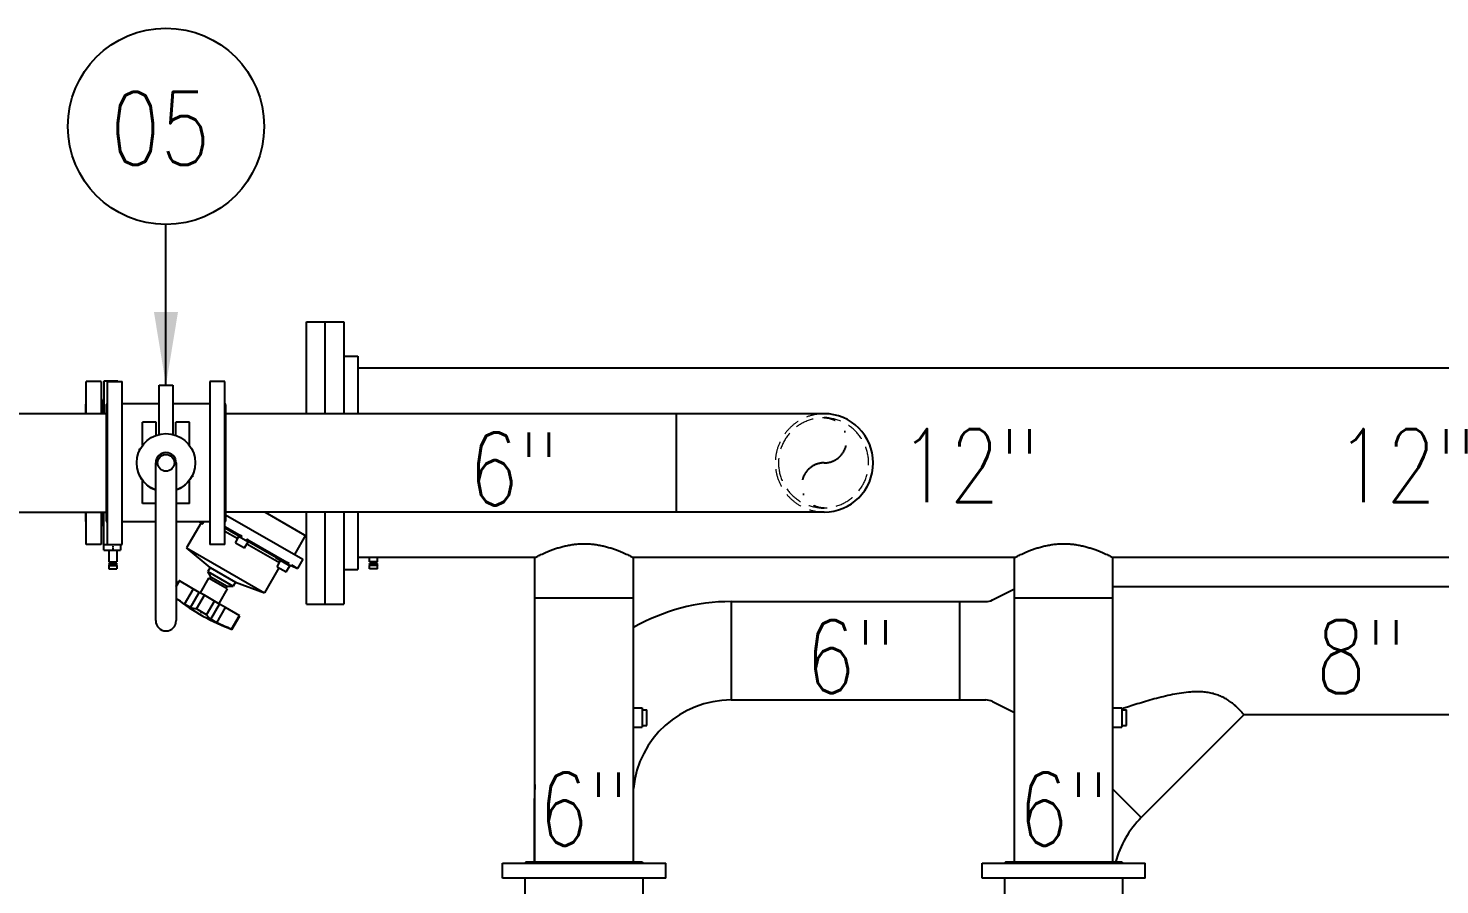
# Model space of a CAD drawing. Header units: millimetres. Extents: x -312439 to 477422, y -331570 to 212570.
# Drawn here: x 362824 to 365239, y 131572 to 133037 of the extents above; entities that cross this region are included whole.
import ezdxf

# ---------------------------------------------------------------- set-up
doc = ezdxf.new("R2010")
doc.units = ezdxf.units.MM
for name, pattern in [('DASHDOT', [25.4, 12.7, -6.35, 0, -6.35]), ('DASHED', [0.75, 0.5, -0.25]), ('HIDDEN', [9.525, 6.35, -3.175])]:
    doc.linetypes.add(name, pattern=pattern)
doc.layers.add('ARCONDTEXTO', color=4, linetype='Continuous')
doc.layers.add('TEXTO FORMATO', color=4, linetype='Continuous')
doc.styles.add('ROMAND', font='ROMAND.SHX')
doc.styles.add('ROMANS', font='romans.shx', dxfattribs={"height": 187.5})
doc.dimstyles.new('1-50 (MILIMETRO)', dxfattribs={"dimscale": 0, "dimtxt": 125, "dimasz": 125, "dimexe": 100, "dimexo": 100, "dimgap": 50, "dimtad": 0, "dimdec": 0, "dimzin": 0, "dimdsep": 46, "dimtxsty": 'ROMAND', "dimcen": -390, "dimclrd": 1, "dimclre": 1, "dimclrt": 3, "dimadec": 0, "dimazin": 0, "dimtfac": 1, "dimtdec": 0, "dimtix": 1, "dimtmove": 2, "dimatfit": 2, "dimfxl": 1, "dimtvp": 1, "dimtolj": 1, "dimtzin": 0, "dimarcsym": 0})

msp = doc.modelspace()

# ---------------------------------------------------------------- linework, layer by layer
at = {"color": 4, "linetype": 'Continuous', "extrusion": (0, 1, 0)}
for p, q in [((363300.656, 132377.627), (363300.656, 132534.977)), ((363300.656, 132534.977), (363364.256, 132534.977)), ((363332.456, 132377.627), (363332.456, 132534.977)), ((363364.256, 132534.977), (363364.256, 132377.627)), ((363364.256, 132475.977), (363388.056, 132475.977)), ((363388.056, 132475.977), (363388.056, 132377.627)), ((362923.721, 132377.627), (362923.721, 132432.977)), ((362949.121, 132432.977), (362923.721, 132432.977)), ((362949.121, 132432.977), (362949.121, 132377.627)), ((362953.487, 132433.477), (362953.487, 132377.627)), ((362977.487, 132433.477), (362953.487, 132433.477)), ((362959.625, 132432.977), (362959.625, 132153.977)), ((362959.625, 132432.977), (362985.025, 132432.977)), ((362977.487, 132433.477), (362977.487, 132432.977)), ((362985.025, 132153.977), (362985.025, 132432.977)), ((363135.025, 132432.977), (363135.025, 132153.977)), ((363160.425, 132432.977), (363135.025, 132432.977)), ((363160.425, 132153.977), (363160.425, 132432.977)), ((363048.525, 132342.236), (363048.525, 132426.477)), ((363048.525, 132426.477), (363071.525, 132426.477)), ((363071.525, 132426.477), (363071.525, 132342.236)), ((362922.121, 132393.377), (362923.721, 132394.977)), ((362922.121, 132393.377), (362922.121, 132377.627)), ((362951.987, 132401.477), (362951.987, 132377.627)), ((362953.487, 132401.477), (362951.987, 132401.477)), ((362958.025, 132393.377), (362959.625, 132394.977)), ((362958.025, 132193.577), (362958.025, 132393.377)), ((363048.525, 132394.477), (362985.025, 132394.477)), ((363135.025, 132394.477), (363071.525, 132394.477)), ((363162.025, 132393.377), (363160.425, 132394.977)), ((363162.025, 132393.377), (363162.025, 132193.577)), ((363020.025, 132323.577), (363020.025, 132362.931)), ((363043.025, 132362.931), (363020.025, 132362.931)), ((363043.025, 132340.598), (363043.025, 132362.931)), ((363077.025, 132340.598), (363077.025, 132362.931)), ((363100.025, 132362.931), (363077.025, 132362.931)), ((363100.025, 132323.577), (363100.025, 132362.931)), ((363014.912, 132315.138), (363014.912, 132317.546)), ((363014.912, 132317.546), (363016.144, 132317.546)), ((363104.573, 132316.282), (363105.137, 132316.282)), ((363105.137, 132316.282), (363105.137, 132315.138)), ((363010.025, 132293.578), (363010.025, 132293.477)), ((363042.525, 132023.578), (363042.525, 132293.578)), ((363077.525, 132293.578), (363077.525, 132023.578)), ((363110.025, 132293.578), (363110.025, 132293.477)), ((363014.912, 132270.671), (363014.912, 132271.917)), ((363015.529, 132270.671), (363014.912, 132270.671)), ((363020.025, 132224.022), (363020.025, 132263.478)), ((363100.025, 132224.022), (363100.025, 132263.478)), ((363105.137, 132269.407), (363103.849, 132269.407)), ((363105.137, 132271.917), (363105.137, 132269.407)), ((363042.525, 132224.022), (363020.025, 132224.022)), ((363100.025, 132224.022), (363077.525, 132224.022)), ((362922.121, 132209.327), (362922.121, 132193.577)), ((362922.121, 132193.577), (362923.721, 132191.977)), ((362923.721, 132153.977), (362923.721, 132209.327)), ((362949.121, 132209.327), (362949.121, 132153.977)), ((362951.987, 132209.327), (362951.987, 132185.477)), ((362953.487, 132143.977), (362953.487, 132209.327)), ((362958.025, 132193.577), (362959.625, 132191.977)), ((363042.525, 132192.477), (362985.025, 132192.477)), ((363135.025, 132192.477), (363077.525, 132192.477)), ((363119.99, 132190.938), (363095.365, 132148.287)), ((363117.324, 132192.477), (363123.131, 132189.124)), ((363123.131, 132189.124), (363125.067, 132192.477)), ((363133.524, 132192.477), (363135.025, 132191.61)), ((363162.025, 132193.577), (363160.425, 132191.977)), ((363162.025, 132204.774), (363294.02, 132128.567)), ((363229.739, 132209.327), (363300.656, 132168.383)), ((363300.656, 132051.977), (363300.656, 132209.327)), ((363332.456, 132051.977), (363332.456, 132209.327)), ((363364.256, 132209.327), (363364.256, 132051.977)), ((363388.056, 132209.327), (363388.056, 132110.977)), ((362953.487, 132185.477), (362951.987, 132185.477)), ((363160.425, 132184.913), (363189.916, 132167.886)), ((363160.425, 132182.566), (363183.544, 132169.218)), ((363160.425, 132176.946), (363182.843, 132164.002)), ((363178.793, 132156.988), (363184.793, 132167.38)), ((363183.061, 132168.38), (363184.151, 132170.268)), ((363202.113, 132157.38), (363183.061, 132168.38)), ((363188.416, 132165.288), (363189.916, 132167.886)), ((363196.758, 132160.472), (363198.258, 132163.07)), ((363198.258, 132163.07), (363270.668, 132121.264)), ((363298.63, 132169.552), (363279.73, 132136.817)), ((362949.121, 132153.977), (362923.721, 132153.977)), ((362953.487, 132154.081), (362959.625, 132154.081)), ((362953.487, 132143.977), (362981.987, 132143.977)), ((362959.625, 132153.977), (362985.025, 132153.977)), ((362962.137, 132143.977), (362962.137, 132124.477)), ((362975.837, 132143.977), (362975.837, 132124.477)), ((362977.487, 132153.977), (362977.487, 132153.823)), ((362981.987, 132153.977), (362981.987, 132143.977)), ((363095.365, 132148.287), (363228.56, 132071.387)), ((363135.736, 132114.412), (363095.365, 132148.287)), ((363160.425, 132153.977), (363135.025, 132153.977)), ((363178.793, 132156.988), (363194.381, 132147.988)), ((363194.381, 132147.988), (363200.381, 132158.38)), ((363198.431, 132155.002), (363254.093, 132122.866)), ((363202.113, 132157.38), (363203.204, 132159.268)), ((363202.597, 132158.218), (363249.076, 132131.383)), ((362962.987, 132118.977), (362962.087, 132118.077)), ((362962.087, 132118.077), (362975.887, 132118.077)), ((362962.087, 132118.077), (362962.087, 132112.477)), ((362962.137, 132124.477), (362975.837, 132124.477)), ((362962.237, 132121.477), (362975.737, 132121.477)), ((362962.237, 132121.477), (362962.237, 132120.477)), ((362962.237, 132120.477), (362975.737, 132120.477)), ((362962.987, 132120.477), (362962.987, 132118.977)), ((362962.987, 132118.977), (362974.987, 132118.977)), ((362964.987, 132124.477), (362964.987, 132121.477)), ((362972.987, 132124.477), (362972.987, 132121.477)), ((362974.987, 132120.477), (362974.987, 132118.977)), ((362974.987, 132118.977), (362975.887, 132118.077)), ((362975.737, 132121.477), (362975.737, 132120.477)), ((362975.887, 132118.077), (362975.887, 132112.477)), ((363135.736, 132114.412), (363131.784, 132107.567)), ((363135.736, 132114.412), (363179.038, 132089.412)), ((363253.184, 132114.038), (363228.56, 132071.387)), ((363273.34, 132116.257), (363247.86, 132130.968)), ((363250.043, 132115.851), (363256.043, 132126.244)), ((363250.043, 132115.851), (363265.631, 132106.851)), ((363265.631, 132106.851), (363271.631, 132117.244)), ((363269.168, 132118.666), (363270.668, 132121.264)), ((363273.34, 132116.257), (363274.84, 132118.855)), ((363273.363, 132116.244), (363273.34, 132116.257)), ((363273.363, 132116.244), (363274.849, 132118.817)), ((363274.35, 132117.953), (363285.02, 132112.978)), ((363274.84, 132118.855), (363285.02, 132112.978)), ((363294.02, 132128.567), (363285.02, 132112.978)), ((363408.987, 132118.977), (363408.087, 132118.077)), ((363408.087, 132112.477), (363408.087, 132118.077)), ((363421.887, 132118.077), (363408.087, 132118.077)), ((363408.137, 132124.477), (363408.137, 132131.577)), ((363421.837, 132124.477), (363408.137, 132124.477)), ((363408.237, 132120.477), (363408.237, 132121.477)), ((363421.737, 132121.477), (363408.237, 132121.477)), ((363421.737, 132120.477), (363408.237, 132120.477)), ((363408.987, 132118.977), (363408.987, 132120.477)), ((363420.987, 132118.977), (363408.987, 132118.977)), ((363410.987, 132121.477), (363410.987, 132124.477)), ((363418.987, 132121.477), (363418.987, 132124.477)), ((363420.987, 132118.977), (363420.987, 132120.477)), ((363420.987, 132118.977), (363421.887, 132118.077)), ((363421.737, 132120.477), (363421.737, 132121.477)), ((363421.837, 132124.477), (363421.837, 132131.577)), ((363421.887, 132112.477), (363421.887, 132118.077)), ((362962.087, 132112.477), (362975.887, 132112.477)), ((363077.525, 132083.586), (363082.375, 132091.988)), ((363077.525, 132081.908), (363083.102, 132091.568)), ((363083.102, 132091.568), (363082.375, 132091.988)), ((363117.031, 132071.98), (363083.102, 132091.568)), ((363132.815, 132096.353), (363118.315, 132071.238)), ((363131.784, 132107.567), (363175.086, 132082.567)), ((363136.981, 132098.567), (363131.784, 132107.567)), ((363164.858, 132077.853), (363132.815, 132096.353)), ((363136.981, 132098.567), (363134.981, 132095.103)), ((363136.981, 132098.567), (363164.693, 132082.567)), ((363364.256, 132110.977), (363388.056, 132110.977)), ((363421.887, 132112.477), (363408.087, 132112.477)), ((363091.835, 132051.837), (363106.856, 132077.854)), ((363102.01, 132045.963), (363117.031, 132071.98)), ((363112.194, 132043.636), (363125.677, 132066.988)), ((363125.677, 132066.988), (363117.031, 132071.98)), ((363151.643, 132051.996), (363125.677, 132066.988)), ((363164.858, 132077.853), (363150.358, 132052.738)), ((363164.693, 132082.567), (363162.693, 132079.103)), ((363164.693, 132082.567), (363175.086, 132082.567)), ((363179.038, 132089.412), (363175.086, 132082.567)), ((363179.038, 132089.412), (363228.56, 132071.387)), ((363102.01, 132045.963), (363091.835, 132051.837)), ((363120.855, 132038.636), (363112.194, 132043.636)), ((363129.515, 132033.636), (363142.997, 132056.988)), ((363136.622, 132025.98), (363151.643, 132051.996)), ((363146.797, 132020.105), (363161.818, 132046.122)), ((363161.818, 132046.122), (363151.643, 132051.996)), ((363186.298, 132031.988), (363161.818, 132046.122)), ((363300.656, 132051.977), (363364.256, 132051.977)), ((363129.515, 132033.636), (363120.855, 132038.636)), ((363146.797, 132020.105), (363136.622, 132025.98)), ((363172.089, 132009.055), (363185.572, 132032.408)), ((363172.816, 132008.636), (363186.298, 132031.988)), ((363172.816, 132008.636), (363172.089, 132009.055)), ((363635.801, 131608.667), (363914.801, 131608.667)), ((363635.801, 131583.267), (363635.801, 131608.667)), ((363675.401, 131610.267), (363673.801, 131608.667)), ((363875.201, 131610.267), (363675.401, 131610.267)), ((363875.201, 131610.267), (363876.801, 131608.667)), ((363914.801, 131583.267), (363914.801, 131608.667)), ((364456.165, 131608.667), (364735.165, 131608.667)), ((364456.165, 131583.267), (364456.165, 131608.667)), ((364495.765, 131610.267), (364494.165, 131608.667)), ((364695.565, 131610.267), (364495.765, 131610.267)), ((364695.565, 131610.267), (364697.165, 131608.667)), ((364735.165, 131583.267), (364735.165, 131608.667)), ((363914.801, 131583.267), (363635.801, 131583.267)), ((363674.301, 131519.767), (363674.301, 131583.267)), ((363876.301, 131548.267), (363876.301, 131583.267)), ((364735.165, 131583.267), (364456.165, 131583.267)), ((364494.665, 131519.767), (364494.665, 131583.267)), ((364696.665, 131548.267), (364696.665, 131583.267))]:
    msp.add_line(p, q, dxfattribs=at)
at = {"color": 5, "linetype": 'Continuous', "extrusion": (0, 1, 0)}
for p, q in [((368263.806, 132455.377), (363388.056, 132455.377)), ((362958.025, 132377.627), (362184.842, 132377.627)), ((364185.55, 132377.627), (363162.025, 132377.627)), ((363933.1, 132209.327), (363933.1, 132377.627)), ((362184.842, 132209.327), (362958.025, 132209.327)), ((364185.55, 132209.327), (363162.025, 132209.327)), ((363691.151, 132131.577), (363388.056, 132131.577)), ((363691.151, 131610.267), (363691.151, 132131.577)), ((364511.515, 132131.577), (363859.451, 132131.577)), ((363859.451, 131610.267), (363859.451, 132131.577)), ((364511.515, 131610.267), (364511.515, 132131.577)), ((364679.815, 131610.267), (364679.815, 132131.577)), ((365331.879, 132131.577), (364679.815, 132131.577)), ((364473.492, 132058.93), (364511.515, 132077.942)), ((365331.879, 132081.649), (364679.815, 132081.649)), ((363691.151, 132062.841), (363859.451, 132062.841)), ((364026.901, 132056.249), (364026.901, 131887.949)), ((364026.901, 132056.249), (364462.133, 132056.249)), ((364417.329, 132056.249), (364417.329, 131887.949)), ((364511.515, 132062.841), (364679.815, 132062.841)), ((363859.451, 131874.313), (363874.774, 131874.313)), ((363874.774, 131874.313), (363874.774, 131841.413)), ((364026.901, 131887.949), (364462.133, 131887.949)), ((364473.492, 131885.267), (364511.515, 131866.256)), ((364679.815, 131874.313), (364695.139, 131874.313)), ((364695.139, 131874.313), (364695.139, 131841.413)), ((363874.774, 131871.313), (363882.438, 131871.313)), ((363882.438, 131844.413), (363882.438, 131871.313)), ((364695.139, 131871.313), (364702.803, 131871.313)), ((364702.803, 131844.413), (364702.803, 131871.313)), ((364903.859, 131862.549), (364728.259, 131686.949)), ((365331.879, 131862.549), (364903.859, 131862.549)), ((363859.451, 131841.413), (363874.774, 131841.413)), ((363874.774, 131844.413), (363882.438, 131844.413)), ((364679.815, 131841.413), (364695.139, 131841.413)), ((364695.139, 131844.413), (364702.803, 131844.413)), ((364728.259, 131686.949), (364679.815, 131735.393)), ((363690.301, 131719.649), (363691.151, 131719.649)), ((363690.301, 131610.267), (363690.301, 131719.649))]:
    msp.add_line(p, q, dxfattribs=at)
at = {"color": 4, "linetype": 'DASHED', "extrusion": (0, 1, 0)}
for p, q in [((362968.987, 132154.081), (362968.987, 132143.977)), ((363259.074, 132124.494), (363260.164, 132126.382)), ((363268.6, 132118.994), (363269.69, 132120.882)), ((363118.337, 132034.275), (363120.855, 132038.636))]:
    msp.add_line(p, q, dxfattribs=at)
at = {"color": 4, "linetype": 'Continuous'}
msp.add_circle((363060.025, 132293.578), 14.326, dxfattribs=at)
at = {"color": 1, "linetype": 'HIDDEN', "lineweight": 0, "ltscale": 5}
msp.add_arc((364186.441, 132293.477), 84.15, 90, 270.000001, dxfattribs=at)
at = {"color": 5, "linetype": 'Continuous'}
for centre, radius, start, end in [((364185.55, 132293.477), 84.15, 270, 90), ((364026.901, 131719.649), 336.6, 90, 119.833071), ((364462.133, 132081.649), 25.4, 270, 296.565051), ((364026.901, 131719.649), 168.3, 90, 174.239131), ((364462.133, 131862.549), 25.4, 63.434949, 90), ((364026.901, 131719.649), 336.6, 175.927309, 180), ((364847.265, 131567.943), 168.3, 135, 165.435166)]:
    msp.add_arc(centre, radius, start, end, dxfattribs=at)
at = {"color": 6, "linetype": 'DASHDOT', "ltscale": 4}
for centre, start, end in [((364185.863, 132332.009, 0), 270, 90), ((364185.863, 132254.969, 0), 90, 270)]:
    msp.add_arc(centre, 38.52, start, end, dxfattribs=at)
at = {"color": 4, "linetype": 'Continuous'}
for centre, radius, start, end in [((363060.025, 132293.578), 17.5, 0, 180), ((363298.337, 132346.044), 360, 232.166612, 249.594052), ((363060.025, 132023.578), 17.5, 180, 0)]:
    msp.add_arc(centre, radius, start, end, dxfattribs=at)
at = {"color": 1, "linetype": 'HIDDEN', "lineweight": 0, "ltscale": 5, "extrusion": (-4.43831e-111, 1.55557e-63, -1)}
msp.add_ellipse((364184.747, 132293.489, 0), major_axis=(0, 77.04), ratio=1, start_param=-1.57079633, end_param=4.71238898, dxfattribs=at)
at = {"color": 4, "linetype": 'Continuous', "extrusion": (4.1037e-93, 1.94469e-62, -1)}
for centre, major_axis, start_param, end_param in [((363060.025, 132293.578), (50, 0), 1.92836743, 4.71238898), ((363060.025, 132293.578), (50, 0), 4.71238898, 7.49641053), ((363060.025, 132293.477), (-50, 0), 5.06996008, 6.28318531), ((363060.025, 132293.477), (-50, 0), 3.14159265, 4.35481788)]:
    msp.add_ellipse(centre, major_axis=major_axis, ratio=0.99996201, start_param=start_param, end_param=end_param, dxfattribs=at)
at = {"color": 4, "linetype": 'Continuous', "extrusion": (-3.71344e-18, -6.43186e-18, -1)}
for centre, start_param, end_param in [((363289.56, 132351.112), 3.20569733, 3.2578116), ((363307.114, 132340.977), 2.99565744, 3.07748797)]:
    msp.add_ellipse(centre, major_axis=(179.389, 310.711), ratio=0.93969262, start_param=start_param, end_param=end_param, dxfattribs=at)
at = {"color": 4, "linetype": 'Continuous', "extrusion": (0, 0, -1)}
msp.add_ellipse((363274.223, 132359.966), major_axis=(-179.389, -310.711), ratio=0.34202014, start_param=6.1372501, end_param=6.21908063, dxfattribs=at)
at = {"color": 4, "linetype": 'Continuous', "extrusion": (2.46519e-32, 4.26983e-32, -1)}
msp.add_ellipse((363322.451, 132332.122), major_axis=(179.389, 310.711), ratio=0.34202014, start_param=3.20569733, end_param=3.28752786, dxfattribs=at)
at = {"color": 4, "linetype": 'Continuous'}
for points, knots in [([(363189.916, 132167.886), (363189.092, 132168.321), (363188.337, 132168.704), (363187.304, 132169.205), (363186.977, 132169.359), (363186.375, 132169.633), (363186.099, 132169.753), (363185.721, 132169.91), (363185.601, 132169.958), (363185.374, 132170.047), (363185.266, 132170.087), (363184.965, 132170.193), (363184.793, 132170.245), (363184.509, 132170.314), (363184.395, 132170.331), (363184.227, 132170.328), (363184.173, 132170.307), (363184.151, 132170.268)], [0.0000002479, 0.0000002479, 0.0000002479, 0.0000002479, 0.0030636357, 0.0030636357, 0.0045953296, 0.0045953296, 0.0061270235, 0.0061270235, 0.0068928705, 0.0068928705, 0.0076587175, 0.0076587175, 0.0091904114, 0.0091904114, 0.0107221053, 0.0107221053, 0.0122537992, 0.0122537992, 0.0122537992, 0.0122537992]), ([(363203.204, 132159.268), (363203.248, 132159.346), (363203.168, 132159.492), (363202.865, 132159.811), (363202.731, 132159.935), (363202.41, 132160.21), (363202.222, 132160.362), (363201.898, 132160.61), (363201.783, 132160.697), (363201.539, 132160.877), (363201.41, 132160.97), (363201.004, 132161.26), (363200.711, 132161.464), (363200.083, 132161.89), (363199.747, 132162.113), (363199.031, 132162.579), (363198.652, 132162.822), (363198.258, 132163.07)], [0.0000001979, 0.0000001979, 0.0000001979, 0.0000001979, 0.0030637733, 0.0030637733, 0.0045955609, 0.0045955609, 0.0061273486, 0.0061273486, 0.0068932424, 0.0068932424, 0.0076591363, 0.0076591363, 0.0091909239, 0.0091909239, 0.0107227116, 0.0107227116, 0.0122544993, 0.0122544993, 0.0122544993, 0.0122544993]), ([(362974.395, 132153.977), (362974.806, 132153.961), (362975.208, 132153.943), (362976.27, 132153.893), (362976.898, 132153.858), (362977.487, 132153.823)], [0.05545110349, 0.05545110349, 0.05545110349, 0.05545110349, 0.05680183483, 0.05680183483, 0.05910441351, 0.05910441351, 0.05910441351, 0.05910441351]), ([(363270.668, 132121.264), (363269.907, 132121.662), (363269.09, 132122.081), (363267.781, 132122.741), (363267.329, 132122.967), (363266.425, 132123.416), (363265.969, 132123.641), (363265.28, 132123.977), (363265.049, 132124.089), (363264.586, 132124.313), (363264.353, 132124.425), (363263.659, 132124.758), (363263.204, 132124.975), (363262.307, 132125.397), (363261.866, 132125.603), (363260.997, 132126.004), (363260.572, 132126.198), (363260.164, 132126.382)], [0.0000002684, 0.0000002684, 0.0000002684, 0.0000002684, 0.003064195, 0.003064195, 0.0045961584, 0.0045961584, 0.0061281217, 0.0061281217, 0.0068941033, 0.0068941033, 0.007660085, 0.007660085, 0.0091920483, 0.0091920483, 0.0107240116, 0.0107240116, 0.012255975, 0.012255975, 0.012255975, 0.012255975])]:
    msp.add_open_spline(points, degree=3, knots=knots, dxfattribs=at)
at = {"color": 5, "linetype": 'Continuous'}
for points, knots in [([(363691.151, 132131.577), (363691.151, 132131.577), (363691.281, 132131.644), (363691.817, 132131.922), (363692.223, 132132.132), (363693.313, 132132.691), (363693.998, 132133.04), (363695.639, 132133.865), (363696.595, 132134.341), (363698.759, 132135.4), (363699.968, 132135.984), (363702.616, 132137.233), (363704.054, 132137.898), (363707.125, 132139.281), (363708.758, 132139.997), (363712.176, 132141.448), (363713.961, 132142.182), (363717.64, 132143.636), (363719.6, 132144.382), (363723.737, 132145.878), (363725.913, 132146.627), (363730.454, 132148.091), (363732.819, 132148.806), (363737.705, 132150.165), (363740.226, 132150.808), (363745.387, 132151.989), (363748.03, 132152.526), (363753.396, 132153.465), (363756.12, 132153.867), (363761.6, 132154.514), (363764.358, 132154.759), (363769.855, 132155.084), (363772.596, 132155.164), (363775.301, 132155.164)], [388.89052014, 388.89052014, 388.89052014, 388.89052014, 396.97918614, 396.97918614, 405.06785213, 405.06785213, 413.15651813, 413.15651813, 421.24518412, 421.24518412, 429.33385012, 429.33385012, 437.42251611, 437.42251611, 445.51118211, 445.51118211, 453.5998481, 453.5998481, 461.71495378, 461.71495378, 469.83005946, 469.83005946, 477.94516514, 477.94516514, 486.06027081, 486.06027081, 494.17537649, 494.17537649, 502.29048217, 502.29048217, 510.40558784, 510.40558784, 518.52069352, 518.52069352, 518.52069352, 518.52069352]), ([(363775.301, 132155.164), (363778.006, 132155.164), (363780.746, 132155.084), (363786.244, 132154.759), (363789.001, 132154.514), (363794.481, 132153.867), (363797.205, 132153.465), (363802.571, 132152.526), (363805.214, 132151.989), (363810.375, 132150.808), (363812.896, 132150.165), (363817.782, 132148.806), (363820.147, 132148.091), (363824.688, 132146.627), (363826.864, 132145.878), (363831.001, 132144.382), (363832.961, 132143.636), (363836.64, 132142.182), (363838.425, 132141.448), (363841.843, 132139.997), (363843.476, 132139.281), (363846.547, 132137.898), (363847.985, 132137.233), (363850.633, 132135.984), (363851.843, 132135.4), (363854.007, 132134.341), (363854.962, 132133.865), (363856.603, 132133.04), (363857.288, 132132.691), (363858.379, 132132.132), (363858.784, 132131.922), (363859.32, 132131.644), (363859.451, 132131.577), (363859.451, 132131.577)], [0, 0, 0, 0, 8.11510568, 8.11510568, 16.23021135, 16.23021135, 24.34531703, 24.34531703, 32.46042271, 32.46042271, 40.57552839, 40.57552839, 48.69063406, 48.69063406, 56.80573974, 56.80573974, 64.92084542, 64.92084542, 73.00951141, 73.00951141, 81.09817741, 81.09817741, 89.1868434, 89.1868434, 97.2755094, 97.2755094, 105.36417539, 105.36417539, 113.45284139, 113.45284139, 121.54150739, 121.54150739, 129.63017338, 129.63017338, 129.63017338, 129.63017338]), ([(364511.515, 132131.577), (364511.515, 132131.577), (364511.645, 132131.644), (364512.181, 132131.922), (364512.587, 132132.132), (364513.678, 132132.691), (364514.363, 132133.04), (364516.003, 132133.865), (364516.959, 132134.341), (364519.123, 132135.4), (364520.333, 132135.984), (364522.98, 132137.233), (364524.418, 132137.898), (364527.489, 132139.281), (364529.122, 132139.997), (364532.541, 132141.448), (364534.326, 132142.182), (364538.004, 132143.636), (364539.965, 132144.382), (364544.102, 132145.878), (364546.278, 132146.627), (364550.819, 132148.091), (364553.184, 132148.806), (364558.07, 132150.165), (364560.591, 132150.808), (364565.752, 132151.989), (364568.395, 132152.526), (364573.761, 132153.465), (364576.484, 132153.867), (364581.965, 132154.514), (364584.722, 132154.759), (364590.22, 132155.084), (364592.96, 132155.164), (364595.665, 132155.164)], [388.89052014, 388.89052014, 388.89052014, 388.89052014, 396.97918614, 396.97918614, 405.06785213, 405.06785213, 413.15651813, 413.15651813, 421.24518412, 421.24518412, 429.33385012, 429.33385012, 437.42251611, 437.42251611, 445.51118211, 445.51118211, 453.5998481, 453.5998481, 461.71495378, 461.71495378, 469.83005946, 469.83005946, 477.94516514, 477.94516514, 486.06027081, 486.06027081, 494.17537649, 494.17537649, 502.29048217, 502.29048217, 510.40558784, 510.40558784, 518.52069352, 518.52069352, 518.52069352, 518.52069352]), ([(364595.665, 132155.164), (364598.37, 132155.164), (364601.11, 132155.084), (364606.608, 132154.759), (364609.365, 132154.514), (364614.846, 132153.867), (364617.569, 132153.465), (364622.936, 132152.526), (364625.578, 132151.989), (364630.739, 132150.808), (364633.26, 132150.165), (364638.147, 132148.806), (364640.511, 132148.091), (364645.052, 132146.627), (364647.229, 132145.878), (364651.365, 132144.382), (364653.326, 132143.636), (364657.004, 132142.182), (364658.79, 132141.448), (364662.208, 132139.997), (364663.841, 132139.281), (364666.912, 132137.898), (364668.35, 132137.233), (364670.998, 132135.984), (364672.207, 132135.4), (364674.371, 132134.341), (364675.327, 132133.865), (364676.967, 132133.04), (364677.652, 132132.691), (364678.743, 132132.132), (364679.149, 132131.922), (364679.685, 132131.644), (364679.815, 132131.577), (364679.815, 132131.577)], [0, 0, 0, 0, 8.11510568, 8.11510568, 16.23021135, 16.23021135, 24.34531703, 24.34531703, 32.46042271, 32.46042271, 40.57552839, 40.57552839, 48.69063406, 48.69063406, 56.80573974, 56.80573974, 64.92084542, 64.92084542, 73.00951141, 73.00951141, 81.09817741, 81.09817741, 89.1868434, 89.1868434, 97.2755094, 97.2755094, 105.36417539, 105.36417539, 113.45284139, 113.45284139, 121.54150739, 121.54150739, 129.63017338, 129.63017338, 129.63017338, 129.63017338]), ([(364824.26, 131901.956), (364821.708, 131901.956), (364819.145, 131901.887), (364813.998, 131901.627), (364811.414, 131901.436), (364803.642, 131900.707), (364798.43, 131900.013), (364787.988, 131898.318), (364782.758, 131897.318), (364772.334, 131895.102), (364767.138, 131893.886), (364756.839, 131891.315), (364751.737, 131889.959), (364741.697, 131887.173), (364736.757, 131885.743), (364727.11, 131882.864), (364722.403, 131881.416), (364713.293, 131878.553), (364708.891, 131877.138), (364701.866, 131874.845), (364698.968, 131873.888), (364695.777, 131872.825), (364695.458, 131872.718), (364695.139, 131872.612)], [0, 0, 0, 0, 7.65472201, 7.65472201, 15.30944403, 15.30944403, 30.61888806, 30.61888806, 45.92833209, 45.92833209, 61.23777611, 61.23777611, 76.54722014, 76.54722014, 91.85666417, 91.85666417, 107.1661082, 107.1661082, 122.47555223, 122.47555223, 132.7166679, 132.7166679, 133.85639435, 133.85639435, 133.85639435, 133.85639435]), ([(364903.859, 131862.549), (364903.859, 131862.549), (364903.778, 131862.645), (364903.441, 131863.044), (364903.185, 131863.346), (364902.49, 131864.159), (364902.051, 131864.669), (364900.984, 131865.888), (364900.357, 131866.596), (364898.914, 131868.191), (364898.098, 131869.077), (364896.278, 131870.999), (364895.275, 131872.034), (364893.086, 131874.213), (364891.901, 131875.357), (364889.359, 131877.706), (364888.003, 131878.91), (364884.951, 131881.484), (364883.181, 131882.898), (364879.338, 131885.74), (364877.265, 131887.167), (364872.826, 131889.936), (364870.458, 131891.278), (364866.707, 131893.158), (364865.424, 131893.762), (364862.796, 131894.916), (364861.453, 131895.466), (364858.712, 131896.503), (364857.314, 131896.991), (364854.467, 131897.9), (364853.02, 131898.321), (364848.619, 131899.478), (364845.607, 131900.105), (364839.517, 131901.077), (364836.437, 131901.42), (364830.305, 131901.86), (364827.252, 131901.956), (364824.26, 131901.956)], [511.77965077, 511.77965077, 511.77965077, 511.77965077, 519.71378628, 519.71378628, 527.6479218, 527.6479218, 535.58205732, 535.58205732, 543.51619284, 543.51619284, 551.45032836, 551.45032836, 559.38446388, 559.38446388, 567.31859939, 567.31859939, 575.25273491, 575.25273491, 584.2283893, 584.2283893, 593.20404368, 593.20404368, 602.17969807, 602.17969807, 606.66752526, 606.66752526, 611.15535245, 611.15535245, 615.64317965, 615.64317965, 620.13100684, 620.13100684, 629.10666122, 629.10666122, 638.08231561, 638.08231561, 647.05796999, 647.05796999, 647.05796999, 647.05796999])]:
    msp.add_open_spline(points, degree=3, knots=knots, dxfattribs=at)
at = {"color": 4, "linetype": 'Continuous'}
for points in [[(363249.076, 132131.383), (363248.67, 132131.245), (363248.265, 132131.107), (363247.86, 132130.968)], [(363260.164, 132126.382), (363256.468, 132128.049), (363252.772, 132129.716), (363249.076, 132131.383)], [(363274.849, 132118.817), (363274.854, 132118.826), (363274.851, 132118.839), (363274.84, 132118.855)]]:
    msp.add_open_spline(points, degree=3, dxfattribs=at)
at = {"layer": 'TEXTO FORMATO', "color": 1}
msp.add_circle((363060.025, 132869.182), 167.835, dxfattribs=at)

# ---------------------------------------------------------------- texts
at = {"layer": 'ARCONDTEXTO', "color": 3, "linetype": 'Continuous', "lineweight": -3, "style": 'ROMANS', "width": 0.8}
msp.add_text('05', height=125, dxfattribs=at).set_placement((362964.706, 132803.116))
at = {"layer": 'ARCONDTEXTO', "linetype": 'Continuous', "lineweight": -3, "style": 'ROMANS', "width": 0.8}
for s, p in [('6"', (363577.677, 132220.683)), ('12"', (364314.407, 132226.31)), ('12"', (365061.174, 132226.31)), ('6"', (364153.696, 131899.306)), ('8"', (365026.844, 131899.306)), ('6"', (363696.96, 131638.67)), ('6"', (364517.804, 131638.67))]:
    msp.add_text(s, height=125, dxfattribs=at).set_placement(p)

# ---------------------------------------------------------------- leaders
at = {"layer": 'TEXTO FORMATO'}
msp.add_leader([(363060.025, 132426.477), (363060.025, 132687.47), (363060.025, 132701.347)], dimstyle='1-50 (MILIMETRO)', override={"dimscale": 1}, dxfattribs=at)

doc.saveas('drawing.dxf')
